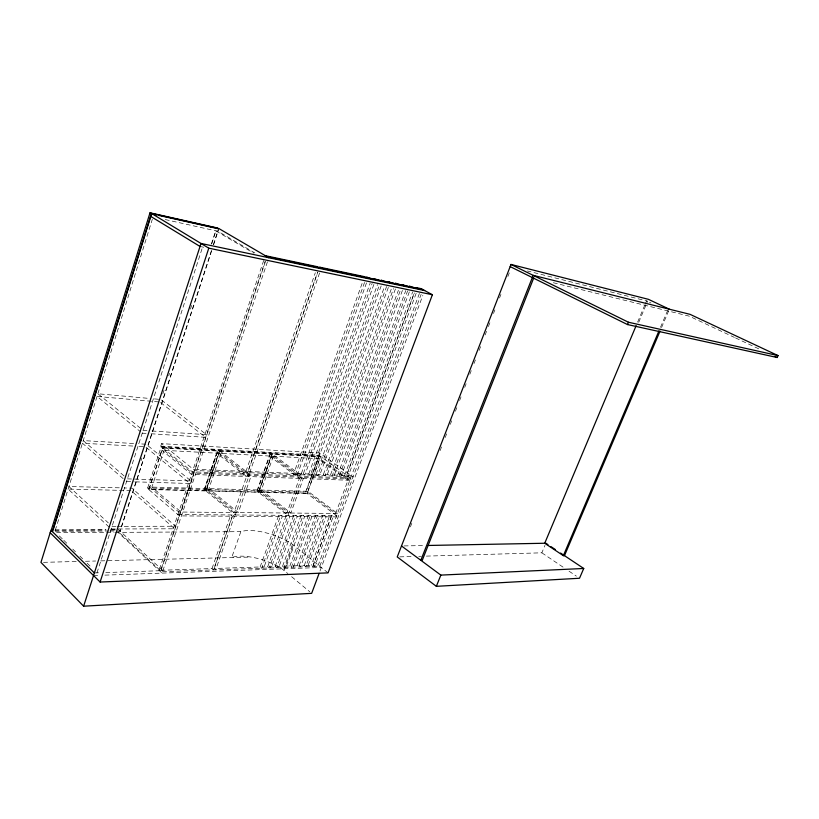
<?xml version="1.0" encoding="UTF-8"?>
<svg xmlns="http://www.w3.org/2000/svg" width="819" height="819" viewBox="0 0 819 819"><rect width="100%" height="100%" fill="white"/><g stroke="black" fill="none" stroke-linecap="round" stroke-linejoin="round"><path stroke-width="0.61" stroke-dasharray="4.09 3.07" d="M55.262 530.323L152.324 219.297M96.97 572.85L202.6 247M211.333 244.164L215.684 230.784L253.624 253.091M141.093 460.595L141.882 458.169M162.817 393.929L163.995 390.284M168.734 375.747L169.533 373.321M190.458 309.07L191.646 305.436M211.793 243.622L216.134 230.282M211.415 250.655L119.973 530.968L118.581 529.688M213.39 244.584L218.141 230.016M211.66 250.727L120.137 531.234L117.803 531.244L160.555 570.71L265.131 261.302M213.646 244.656L218.898 228.562M160.729 446.181L318.826 455.18L352.262 479.156L193.908 473.095L160.729 446.181L161.558 443.652L319.645 452.948L353.112 476.873L194.789 470.505L161.558 443.652M147.645 487.991L161.22 446.744L217.813 449.948L219.308 451.105L205.774 490.683L149.109 489.25L147.645 487.991L204.31 489.486L205.774 490.683M148.751 489.516L162.551 447.655L320.669 456.5L307.197 493.509L148.751 489.516L179.443 515.888L338.196 516.881L307.197 493.509M149.109 489.25L162.715 447.952L161.22 446.744M263.687 260.514L193.212 469.226L245.946 471.396L247.522 472.624L317.485 272.532M265.438 261.548L160.565 571.723L319.799 566.246L421.13 294.379M267.455 261.793L162.06 573.116L117.967 532.36M204.31 489.486L217.813 449.948M204.781 489.496L218.284 449.969L270.352 452.917L271.857 454.033L258.435 492.024L206.255 490.694L204.781 489.496L256.961 490.868L258.435 492.024M206.255 490.694L219.789 451.136L218.284 449.969M212.008 568.57L230.733 514.946L232.289 516.216L213.513 569.901L212.008 568.57L159.07 570.341L192.332 471.816L350.686 478.02L318.284 565.028L313.165 565.202L331.541 515.673L333.098 516.85L314.68 566.42L313.165 565.202M245.946 471.396L315.315 272.737M214.179 568.499L232.893 514.956L234.449 516.226L215.684 569.829L214.179 568.499L260.135 566.973L261.64 568.243L280.722 515.305L282.279 516.533L263.657 568.181L262.141 566.902L267.7 566.717L269.216 567.987L288.247 515.366L289.803 516.574L271.202 567.915L269.686 566.646L275.184 566.472L276.699 567.731L295.679 515.417L297.225 516.625L278.665 567.659L277.15 566.4L282.575 566.216L284.091 567.475L303.02 515.468L304.576 516.676L286.036 567.403L284.521 566.154L289.885 565.98L291.4 567.219L310.278 515.52L311.834 516.717L293.325 567.157L291.81 565.909L297.113 565.734L298.628 566.973L317.455 515.571L319 516.758L300.522 566.912L299.007 565.673L304.248 565.499L305.763 566.728L324.539 515.622L326.095 516.809L307.637 566.666L306.122 565.438L311.312 565.264L312.817 566.482L331.255 516.84L329.699 515.663L311.312 565.264M319.615 272.973L249.682 472.706L248.096 471.478L317.864 271.969M328.05 572.88L293.304 544.952A35.063 12.909 18.8 0 0 240.827 531.674L231.695 557.555A34.869 13.565 18.6 0 1 247.154 556.5L251.945 557.207A34.869 13.565 18.6 0 1 284.019 570.382L287.827 573.556M256.961 490.868L270.352 452.917M257.401 490.878L270.792 452.938L318.867 455.661L320.383 456.736L307.084 493.253L258.876 492.035L257.401 490.878L305.6 492.137L307.084 493.253M272.174 453.787L258.569 492.28L288.022 515.356L302.221 476.115L270.792 452.938M258.876 492.035L272.297 454.064L320.383 456.736M260.135 566.973L278.716 515.294L280.272 516.523M248.096 471.478L293.796 473.362L362.377 282.678M364.557 282.463L295.383 474.549L293.796 473.362M366.523 282.862L297.389 474.631L295.802 473.443L301.32 473.669L302.907 474.846L372.133 283.446M267.7 566.717L286.261 515.346L287.817 516.564M301.32 473.669L370.198 283.046M373.884 284.418L304.883 474.928L303.296 473.751L308.753 473.976L310.34 475.143L379.228 285.555M275.184 566.472L293.714 515.397L295.27 516.615M308.753 473.976L377.487 284.582M318.826 455.18L319.645 452.948M305.6 492.137L318.867 455.661M381.152 285.954L312.295 475.225L310.708 474.058L316.093 474.283L317.68 475.44L386.588 286.507M282.575 566.216L301.085 515.458L302.641 516.656M316.093 474.283L384.695 286.107M284.019 570.382L293.304 544.952M388.329 287.469L319.615 475.522L318.028 474.355L323.351 474.58L324.938 475.737L393.54 288.575M289.885 565.98L308.364 515.509L309.92 516.707M323.351 474.58L391.799 287.623M395.413 288.964L326.842 475.808L325.256 474.651L330.518 474.877L332.104 476.023L400.675 289.486M297.113 565.734L315.561 515.561L317.117 516.748M330.518 474.877L398.382 290.305M402.416 290.448L333.988 476.095L332.401 474.948L337.602 475.163L339.189 476.31L407.596 290.95M304.248 565.499L322.666 515.612L324.222 516.799M337.602 475.163L405.763 290.581M409.326 291.912L341.052 476.382L339.465 475.245L344.604 475.45L346.191 476.586L414.363 292.946M344.604 475.45L412.622 292.025M416.154 293.356L348.034 476.668L346.447 475.532L414.424 292.403M419.389 293.468L351.525 475.737L346.447 475.532M320.004 570.997L422.86 295.352M410.421 526.873L411.814 523.29M440.12 450.573L441.513 446.99M445.229 437.459L446.621 433.875M450.327 424.344L451.719 420.761M455.436 411.23L456.828 407.647M459.613 400.501L461.005 396.918M464.721 387.387L466.113 383.804M469.83 374.273L471.222 370.69M474.006 363.534L475.399 359.961M479.105 350.43L481.429 344.461M485.145 334.93L486.537 331.347M488.39 326.576L490.714 320.618M493.499 313.462L494.891 309.889M499.529 297.973L500.921 294.39M507.882 276.505L509.275 272.932M637.643 322.082L644.563 305.61M645.055 304.433L646.539 300.911L650.951 302.999M426.402 556.111L541.84 552.815L544.973 545.352M638.718 322.328L647.614 301.177L527.497 270.976M660.493 327.303L667.505 310.831M661.557 327.549L668.56 311.087L666.359 310.043M93.54 575.542L99.898 575.317M104.955 575.133L321.314 567.465M94.38 572.931L100.727 572.716M105.805 572.553L162.909 570.628L118.755 529.954M399.764 556.869L412.459 556.51M418.796 556.326L421.335 556.255M43.489 562.336L76.556 561.496M85.463 561.271L95.628 561.015M100.717 560.882L250.962 557.063M404.054 545.925L424.498 545.536M55.242 531.265L108.548 531.019M109.818 531.009L117.434 530.978M56.572 532.708L114.148 532.381M115.428 532.37L240.827 531.674M111.179 528.992L174.723 528.787L131.05 490.601L68.131 489.086L109.306 527.262M55.139 529.924L105.886 529.729M110.964 529.709L116.042 529.698M54.801 530.2L105.958 530.006M111.077 529.985L116.196 529.965M112.039 526.341L115.858 526.33M117.127 526.33L175.573 526.248L131.849 488.144L124.293 487.95M177.897 514.557L336.65 515.714M119.267 487.817L68.929 486.517L108.292 522.87M126.556 481.582L134.173 481.807M135.442 481.848L190.028 483.507L145.342 446.734L137.787 446.314M127.436 478.869L190.899 480.917L146.151 444.226L138.606 443.796M132.76 446.038L82.443 443.222L124.631 479.914M162.715 447.952L219.308 451.105M219.789 451.136L271.857 454.033M133.579 443.499L83.262 440.602L125.512 477.201M142.25 433.169L146.048 433.415M151.116 433.753L205.641 437.326L159.9 402.027M146.949 430.651L143.141 430.395L97.881 393.755L150.676 398.556M152.017 430.999L206.531 434.684L160.739 399.467L151.935 398.669M158.651 401.914L97.041 396.427L140.284 431.572M201.259 246.714L203.726 247.236M165.254 219.564L218.008 231.306L254.863 252.948M553.337 282.729L689.291 316.185L734.397 337.397M735.554 337.94L760.994 349.897M541.84 552.815L564.864 568.355M569.051 571.191L576.371 576.136M271.345 456.122L301.361 478.491M269.369 456.009L299.385 478.419L286.885 513.001L257.391 489.936M218.806 453.276L248.751 476.535M259.377 489.987L288.872 513.022M206.736 488.564L236.148 512.54M291.646 576.719L309.756 591.758M59.357 535.943L62.94 539.455M63.831 540.335L68.315 544.727M72.789 549.119L75.471 551.76M79.955 556.152L82.637 558.783M87.121 563.175L91.595 567.577M164.035 450.317L151.904 487.09L181.101 512.039L193.796 474.488L164.035 450.317M216.666 453.163L204.596 488.513L233.988 512.52L246.601 476.453L216.666 453.163M219.635 450.849L205.927 490.96L235.288 514.977L249.621 474.058L219.635 450.849M220.946 453.388L208.886 488.626L238.288 512.561L250.901 476.617L220.946 453.388M273.321 456.224L261.353 490.038L290.847 513.042L303.327 478.562L273.321 456.224M318.028 458.64L306.163 491.246L335.647 513.452L348.003 480.231L318.028 458.64M337.479 513.472L178.757 512.018L149.58 487.029L307.995 491.298L337.479 513.472M349.836 480.292L191.462 474.406L161.712 450.194L319.86 458.742L349.836 480.292"/><path stroke-width="1.23" d="M159.05 215.448L218.54 228.808L216.922 227.866L150.01 212.807L51.331 529.934L52.703 531.275M52.324 531.562L151.433 213.401L218.898 228.562L268.827 257.739M53.081 530.057L151.617 213.779L150.01 212.807M319.123 573.341L311.66 593.345L83.62 606.193L201.003 243.458L424.651 290.55M417.936 288.554L416.195 287.612L421.181 288.667L432.381 294.738L328.05 572.88L100.102 582.033L208.784 248.177L151.433 213.401M669.369 309.203L648.392 299.314L511.005 264.445L397.235 556.94L436.353 586.322L579.514 578.255L583.732 568.478L560.585 553.05M436.353 586.322L440.847 575.102L583.732 568.478M627.497 324.559L628.46 322.246L778.05 355.6L777.18 357.514L627.497 324.559L510.165 266.615M636.158 325.614L544.727 543.253L563.349 555.681L564.486 555.64L660.053 331.081M563.349 555.681L658.988 330.835M428.327 545.464L544.584 543.253M208.784 248.177L432.381 294.738M265.315 255.692L317.414 266.718L319.175 267.711M267.066 256.716L422.911 289.609M151.617 213.779L156.572 214.895M532.33 277.559L533.742 277.907L422.297 560.216L420.812 560.268L533.189 275.358L690.079 314.353L778.05 355.6M774.866 356.429L777.18 357.514M511.005 264.445L628.46 322.246M416.134 288.175L409.357 286.169L411.097 287.111M409.275 286.732L402.436 284.705L404.176 285.657M402.334 285.268L395.423 283.22L397.174 284.173M395.301 283.783L388.329 281.716L390.079 282.678M388.186 282.279L381.142 280.2L382.893 281.163M380.978 280.753L373.873 278.655L375.614 279.627M373.679 279.218L366.502 277.098L368.253 278.071M366.288 277.651L364.537 276.679L319.543 267.158L321.294 268.161M150.532 216.288L200.031 246.458M545.864 543.222L547.972 544.625M551.033 546.672L555.333 549.539M401.505 545.976L440.847 575.102M94.38 572.931L50.962 530.221L40.95 562.397L83.62 606.193M50.174 532.739L100.102 582.033"/></g></svg>
